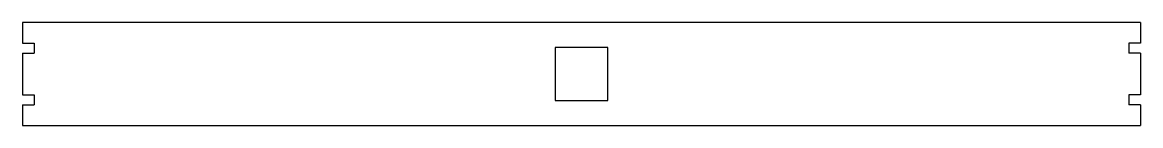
# Model space of a CAD drawing. Extents: x -139 to 242, y 237 to 272.
import ezdxf

# ---------------------------------------------------------------- set-up
doc = ezdxf.new("R2010")
doc.units = 0
doc.layers.get('0').update_dxf_attribs({"linetype": 'continuous'})

# ---------------------------------------------------------------- blocks, each defined once
blk = doc.blocks.new('BODY')
at = {"color": 0}
for p, q in [((241.65, 272.15), (-139.35, 272.15)), ((-139.35, 272.15), (-139.35, 265.1)), ((241.65, 272.15), (241.65, 265.1)), ((-139.35, 265.1), (-135.35, 265.1)), ((-135.35, 265.1), (-135.35, 261.6)), ((60.15, 263.55), (42.15, 263.55)), ((42.15, 263.55), (42.15, 245.55)), ((60.15, 245.55), (60.15, 263.55)), ((241.65, 265.1), (237.65, 265.1)), ((237.65, 265.1), (237.65, 261.6)), ((-139.35, 261.6), (-135.35, 261.6)), ((-139.35, 261.6), (-139.35, 254.55)), ((241.65, 261.6), (237.65, 261.6)), ((241.65, 261.6), (241.65, 254.55)), ((-139.35, 254.55), (-139.35, 247.5)), ((241.65, 254.55), (241.65, 247.5)), ((-139.35, 247.5), (-135.35, 247.5)), ((-139.35, 244), (-135.35, 244)), ((-139.35, 244), (-139.35, 236.94)), ((-135.35, 247.5), (-135.35, 244)), ((42.15, 245.55), (60.15, 245.55)), ((241.65, 247.5), (237.65, 247.5)), ((237.65, 247.5), (237.65, 244)), ((241.65, 244), (237.65, 244)), ((241.65, 244), (241.65, 236.94)), ((-139.35, 236.94), (241.65, 236.94))]:
    blk.add_line(p, q, dxfattribs=at)

msp = doc.modelspace()

# ---------------------------------------------------------------- block references
at = {"color": 0}
msp.add_blockref('BODY', (0, 0), dxfattribs=at)

doc.saveas('drawing.dxf')
